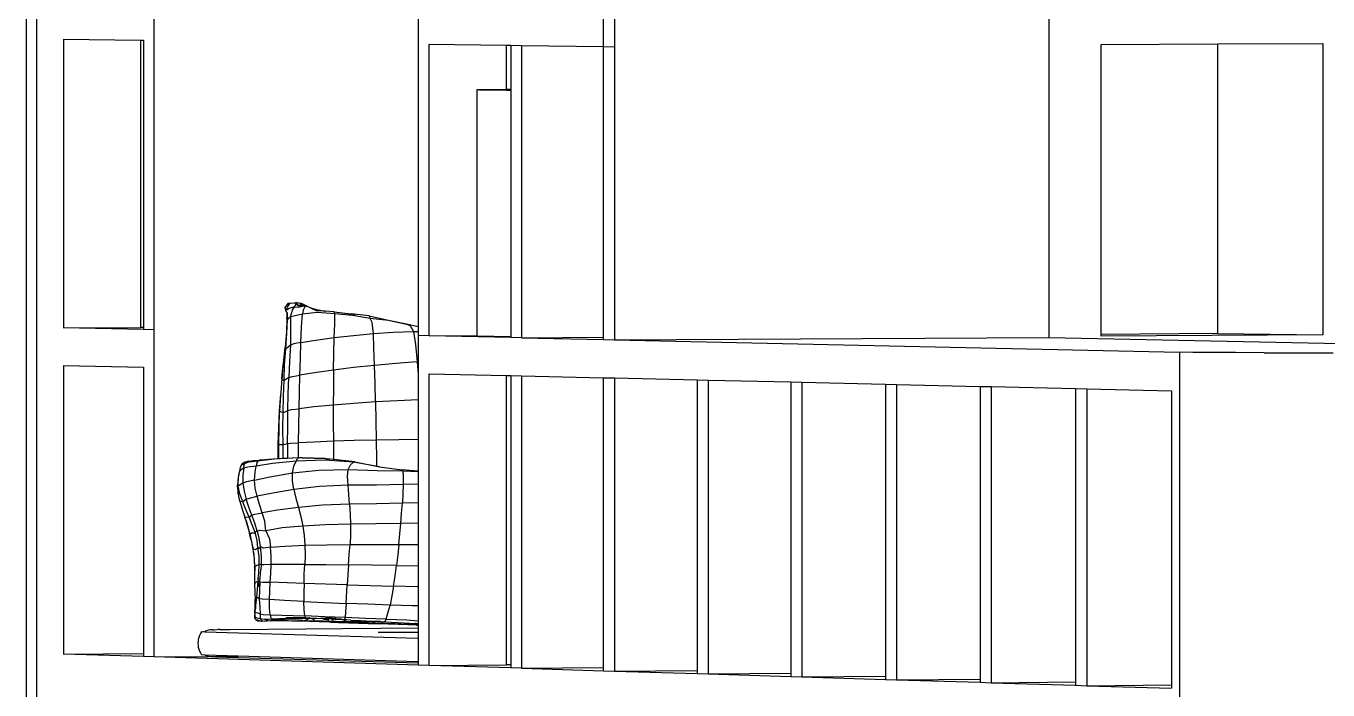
# Model space of a CAD drawing. Extents: x -10531 to 16009, y -6447 to 5372.
# Drawn here: x -10044.8 to -9810.9, y -205.7 to -86.5 of the extents above; entities that cross this region are included whole.
import ezdxf

# ---------------------------------------------------------------- set-up
doc = ezdxf.new("R2010")
doc.units = 0
doc.layers.get('0').update_dxf_attribs({"linetype": 'CONTINUOUS'})

msp = doc.modelspace()

# ---------------------------------------------------------------- linework, layer by layer
for p, q in [((-10044.76, 268.85), (-10044.76, -322.67)), ((-10042.89, 268.65), (-10042.89, -322.87)), ((-9861.01, 28.59), (-9861.01, -142.41)), ((-10021.73, -141.05), (-10021.73, -82.34)), ((-9974.3, -82.94), (-9974.3, -140.52)), ((-9941, -90.21), (-9941, -83.37)), ((-9939.04, -83.39), (-9939.04, -90.24)), ((-10038.02, -88.88), (-10038.02, -140.69)), ((-10038.02, -88.88), (-10024.21, -89.07)), ((-10024.21, -89.07), (-10024.21, -140.61)), ((-10024.21, -89.07), (-10023.64, -89.08)), ((-10023.64, -89.08), (-10023.64, -140.63)), ((-9972.37, -142.12), (-9972.37, -89.78)), ((-9972.37, -89.78), (-9958.45, -89.97)), ((-9958.45, -97.94), (-9958.45, -89.97)), ((-9958.45, -89.97), (-9957.69, -89.98)), ((-9957.69, -89.98), (-9955.75, -90.01)), ((-9957.69, -89.98), (-9957.69, -97.94)), ((-9955.75, -90.01), (-9955.75, -142.48)), ((-9955.75, -90.01), (-9941, -90.21)), ((-9941, -90.21), (-9939.04, -90.24)), ((-9941, -142.4), (-9941, -90.21)), ((-9939.04, -90.24), (-9939.04, -142.85)), ((-9851.61, -89.84), (-9830.73, -89.75)), ((-9851.61, -141.87), (-9851.61, -89.84)), ((-9830.73, -89.75), (-9811.81, -89.67)), ((-9830.73, -89.75), (-9830.73, -141.73)), ((-9811.81, -89.67), (-9811.81, -141.94)), ((-9957.69, -98.04), (-9963.76, -97.96)), ((-9963.29, -97.96), (-9963.76, -97.96)), ((-9963.76, -97.96), (-9963.76, -142.07)), ((-9958.49, -97.94), (-9963.29, -97.96)), ((-9963.29, -97.96), (-9958.49, -98.03)), ((-9958.49, -97.94), (-9958.49, -98.03)), ((-9958.45, -97.94), (-9958.49, -97.94)), ((-9958.49, -98.03), (-9957.69, -98.04)), ((-9958.29, -97.94), (-9958.45, -97.94)), ((-9957.69, -97.94), (-9958.29, -97.94)), ((-9957.69, -97.95), (-9958.29, -97.94)), ((-9957.69, -97.94), (-9957.69, -97.95)), ((-9957.69, -97.95), (-9957.69, -98.04)), ((-9957.69, -98.04), (-9957.69, -98.04)), ((-9957.69, -98.04), (-9957.69, -142.27)), ((-9998.25, -137.12), (-9997.58, -136.29)), ((-9998.25, -137.12), (-9998.06, -137.59)), ((-9998.06, -137.59), (-9997.72, -136.89)), ((-9997.51, -137.22), (-9998.06, -137.59)), ((-9998.06, -137.59), (-9997.83, -138.12)), ((-9997.8, -138.09), (-9998.06, -137.59)), ((-9997.72, -136.89), (-9997.39, -136.31)), ((-9997.26, -136.31), (-9997.58, -136.29)), ((-9996.56, -136.93), (-9997.51, -137.22)), ((-9997.26, -136.31), (-9997.39, -136.31)), ((-9996.51, -136.28), (-9997.26, -136.31)), ((-9997.24, -138.73), (-9996.89, -137.53)), ((-9996.89, -137.53), (-9996.56, -136.93)), ((-9996.25, -136.27), (-9996.56, -136.93)), ((-9996.56, -136.93), (-9995.85, -137)), ((-9996.18, -136.18), (-9996.51, -136.28)), ((-9996.31, -136.27), (-9996.51, -136.28)), ((-9996.31, -136.27), (-9996.18, -136.18)), ((-9996.25, -136.27), (-9996.31, -136.27)), ((-9996.18, -136.18), (-9996.25, -136.27)), ((-9996.18, -136.18), (-9995.34, -136.25)), ((-9995.95, -136.42), (-9996.16, -136.42)), ((-9996.08, -136.51), (-9996.15, -136.45)), ((-9996.08, -136.51), (-9996.11, -136.52)), ((-9995.91, -136.46), (-9996.08, -136.51)), ((-9995.93, -136.67), (-9996.08, -136.51)), ((-9995.99, -136.75), (-9995.93, -136.67)), ((-9995.93, -136.67), (-9995.83, -136.54)), ((-9995.78, -136.82), (-9995.93, -136.67)), ((-9995.85, -137), (-9994.58, -136.68)), ((-9995.71, -136.66), (-9995.62, -136.67)), ((-9995.65, -136.6), (-9995.62, -136.67)), ((-9995.62, -136.67), (-9994.58, -136.68)), ((-9995.09, -136.63), (-9995.55, -136.48)), ((-9995.34, -136.25), (-9994.36, -136.77)), ((-9994.98, -137.53), (-9995.12, -138.23)), ((-9992.43, -137.97), (-9995.12, -138.23)), ((-9994.58, -136.68), (-9994.98, -137.53)), ((-9994.58, -136.68), (-9994.37, -136.78)), ((-9994.36, -136.77), (-9994.37, -136.78)), ((-9994.37, -136.78), (-9994.28, -136.82)), ((-9994.36, -136.77), (-9994.28, -136.82)), ((-9994.28, -136.82), (-9993.64, -137.11)), ((-9993.37, -137.2), (-9993.64, -137.11)), ((-9993.64, -137.11), (-9992.51, -137.62)), ((-9993.37, -137.2), (-9991.09, -137.71)), ((-9991.88, -137.67), (-9993.37, -137.2)), ((-9991.88, -137.67), (-9992.51, -137.62)), ((-9989.27, -138.21), (-9992.43, -137.97)), ((-9991.08, -137.73), (-9991.88, -137.67)), ((-9991.09, -137.71), (-9991.02, -137.73)), ((-9991.08, -137.73), (-9991.09, -137.71)), ((-9991.02, -137.73), (-9991.08, -137.73)), ((-9989.42, -137.85), (-9991.02, -137.73)), ((-9989.27, -138.21), (-9989.42, -137.85)), ((-9989.42, -137.85), (-9988.42, -137.97)), ((-9988.42, -137.97), (-9986.35, -138.16)), ((-9988.42, -137.97), (-9987.04, -138.14)), ((-9997.88, -139.06), (-9997.98, -141.37)), ((-9997.89, -141.63), (-9997.8, -139.34)), ((-9997.88, -139.06), (-9997.85, -138.63)), ((-9997.8, -139.34), (-9997.88, -139.06)), ((-9997.85, -138.63), (-9997.83, -138.12)), ((-9997.85, -138.63), (-9997.84, -138.57)), ((-9997.85, -138.63), (-9997.84, -138.63)), ((-9997.85, -138.73), (-9997.85, -138.63)), ((-9997.8, -139.34), (-9997.8, -138.09)), ((-9997.69, -139.08), (-9997.8, -139.34)), ((-9997.24, -138.73), (-9997.69, -139.08)), ((-9996.43, -138.54), (-9997.24, -138.73)), ((-9997.24, -138.73), (-9997.23, -140.97)), ((-9995.12, -138.23), (-9996.43, -138.54)), ((-9995.27, -140.49), (-9995.12, -138.23)), ((-9989.4, -142.45), (-9989.31, -140.03)), ((-9989.31, -140.03), (-9989.27, -138.21)), ((-9986.1, -138.5), (-9989.27, -138.21)), ((-9987.04, -138.14), (-9986.35, -138.16)), ((-9987.04, -138.14), (-9986.27, -138.24)), ((-9983.09, -138.56), (-9986.35, -138.16)), ((-9986.35, -138.16), (-9985.57, -138.31)), ((-9982.92, -139.03), (-9986.1, -138.5)), ((-9983.09, -138.56), (-9982.92, -139.03)), ((-9983.09, -138.56), (-9979.95, -139.24)), ((-9979.66, -139.39), (-9982.92, -139.03)), ((-9982.57, -139.77), (-9982.92, -139.03)), ((-9982.37, -141.7), (-9982.57, -139.77)), ((-9979.95, -139.24), (-9976.42, -140.02)), ((-9976.42, -140.02), (-9979.66, -139.39)), ((-9974.3, -140.52), (-9976.42, -140.02)), ((-9976.42, -140.02), (-9975.78, -140.27)), ((-9975.78, -140.27), (-9975.18, -141.37)), ((-10038.02, -140.69), (-10024.21, -140.61)), ((-10023.64, -141), (-10038.02, -140.69)), ((-10023.64, -140.63), (-10024.21, -140.61)), ((-10023.64, -140.63), (-10023.64, -141)), ((-10021.73, -141.05), (-10023.64, -141)), ((-10021.73, -199.75), (-10021.73, -141.05)), ((-9997.98, -141.37), (-9998.22, -144.24)), ((-9998.07, -144.45), (-9997.89, -141.63)), ((-9997.23, -140.97), (-9997.23, -143.81)), ((-9995.38, -143.33), (-9995.27, -140.49)), ((-9992.75, -142.91), (-9989.4, -142.45)), ((-9989.47, -145.27), (-9989.4, -142.45)), ((-9989.4, -142.45), (-9985.92, -142.05)), ((-9985.92, -142.05), (-9982.37, -141.7)), ((-9982.37, -141.7), (-9978.79, -141.45)), ((-9982.27, -144.37), (-9982.37, -141.7)), ((-9978.79, -141.45), (-9975.18, -141.37)), ((-9975.18, -141.37), (-9974.77, -143.67)), ((-9975.18, -141.37), (-9974.3, -141.38)), ((-9974.3, -140.52), (-9974.3, -141.38)), ((-9974.3, -141.38), (-9974.3, -142.08)), ((-9972.37, -142.12), (-9974.3, -142.08)), ((-9974.3, -142.08), (-9974.3, -146.81)), ((-9972.37, -142.12), (-9963.76, -142.07)), ((-9957.69, -142.44), (-9972.37, -142.12)), ((-9963.76, -142.07), (-9963.76, -142.14)), ((-9963.76, -142.14), (-9957.69, -142.27)), ((-9957.69, -142.27), (-9957.69, -142.44)), ((-9955.75, -142.48), (-9957.69, -142.44)), ((-9955.75, -142.48), (-9941, -142.4)), ((-9955.75, -142.48), (-9941, -142.81)), ((-9941, -142.81), (-9941, -142.4)), ((-9939.04, -142.85), (-9861.01, -142.41)), ((-9861.01, -142.41), (-9767.12, -144.43)), ((-9830.73, -141.73), (-9851.61, -141.87)), ((-9851.61, -142.21), (-9851.61, -141.87)), ((-9811.81, -141.94), (-9851.61, -142.21)), ((-9830.73, -141.73), (-9811.81, -141.94)), ((-9998.52, -147.12), (-9998.22, -144.24)), ((-9998.31, -147.29), (-9998.07, -144.45)), ((-9998.07, -144.45), (-9998.22, -144.24)), ((-9997.74, -144.21), (-9998.07, -144.45)), ((-9997.23, -143.81), (-9997.74, -144.21)), ((-9997.23, -143.81), (-9997.43, -146.69)), ((-9996.65, -143.58), (-9997.23, -143.81)), ((-9995.38, -143.33), (-9996.65, -143.58)), ((-9995.47, -146.23), (-9995.38, -143.33)), ((-9995.38, -143.33), (-9992.75, -142.91)), ((-9982.16, -147.45), (-9982.27, -144.37)), ((-9974.77, -143.67), (-9974.48, -146.82)), ((-9941, -142.81), (-9939.04, -142.85)), ((-9939.04, -142.85), (-9837.56, -145.06)), ((-9998.54, -147.42), (-9998.52, -147.12)), ((-9998.41, -150.16), (-9998.31, -147.29)), ((-9997.43, -146.69), (-9997.53, -149.62)), ((-9995.57, -149.18), (-9995.47, -146.23)), ((-9989.51, -148.28), (-9989.47, -145.27)), ((-9978.34, -147.11), (-9982.16, -147.45)), ((-9974.48, -146.82), (-9978.34, -147.11)), ((-9974.3, -146.81), (-9974.48, -146.82)), ((-9974.48, -146.82), (-9974.3, -149.06)), ((-9974.3, -146.81), (-9974.3, -149.06)), ((-9837.56, -145.06), (-9837.56, -333.15)), ((-9835.18, -145.1), (-9837.56, -145.06)), ((-9831.81, -145.13), (-9835.18, -145.1)), ((-9827.5, -145.15), (-9831.81, -145.13)), ((-9822.35, -145.17), (-9827.5, -145.15)), ((-9822.35, -145.17), (-9809.97, -145.17)), ((-10038.02, -147.44), (-10023.64, -147.77)), ((-10038.02, -147.44), (-10038.02, -199.25)), ((-10023.64, -147.77), (-10023.64, -199.14)), ((-9998.82, -149.76), (-9998.54, -147.42)), ((-9998.73, -150.02), (-9998.54, -147.42)), ((-9997.53, -149.62), (-9998.08, -149.95)), ((-9997.64, -152.56), (-9997.53, -149.62)), ((-9997.53, -149.62), (-9996.9, -149.41)), ((-9996.9, -149.41), (-9995.57, -149.18)), ((-9995.66, -152.18), (-9995.57, -149.18)), ((-9992.92, -148.76), (-9995.57, -149.18)), ((-9989.51, -148.28), (-9992.92, -148.76)), ((-9989.51, -148.28), (-9989.54, -151.38)), ((-9985.91, -147.84), (-9989.51, -148.28)), ((-9982.16, -147.45), (-9985.91, -147.84)), ((-9982.07, -150.67), (-9982.16, -147.45)), ((-9974.3, -149.06), (-9974.3, -153.63)), ((-9972.37, -201.28), (-9972.37, -148.94)), ((-9972.37, -148.94), (-9958.45, -149.26)), ((-9958.45, -201.17), (-9958.45, -149.26)), ((-9958.45, -149.26), (-9957.69, -149.27)), ((-9957.69, -149.27), (-9955.75, -149.32)), ((-9957.69, -149.27), (-9957.69, -201.19)), ((-9955.75, -149.32), (-9955.75, -201.79)), ((-9955.75, -149.32), (-9941, -149.65)), ((-9941, -149.65), (-9939.04, -149.7)), ((-9941, -201.67), (-9941, -149.65)), ((-9998.82, -149.76), (-9999, -152.36)), ((-9998.73, -150.02), (-9998.82, -149.76)), ((-9998.41, -150.16), (-9998.73, -150.02)), ((-9998.53, -153.02), (-9998.41, -150.16)), ((-9998.08, -149.95), (-9998.41, -150.16)), ((-9989.54, -151.38), (-9989.56, -154.56)), ((-9981.99, -154), (-9982.07, -150.67)), ((-9939.04, -149.7), (-9939.04, -202.31)), ((-9939.04, -149.7), (-9924.21, -150.04)), ((-9924.21, -150.04), (-9922.25, -150.08)), ((-9924.21, -150.04), (-9924.21, -202.19)), ((-9922.25, -150.08), (-9922.25, -202.82)), ((-9922.25, -150.08), (-9907.35, -150.42)), ((-9907.35, -150.42), (-9905.37, -150.47)), ((-9907.35, -150.42), (-9907.35, -202.71)), ((-9905.37, -150.47), (-9905.37, -203.35)), ((-9905.37, -150.47), (-9890.39, -150.81)), ((-9890.39, -150.81), (-9888.41, -150.86)), ((-9890.39, -150.81), (-9890.39, -203.23)), ((-9888.41, -150.86), (-9888.41, -203.87)), ((-9888.41, -150.86), (-9873.35, -151.2)), ((-9873.35, -151.2), (-9871.36, -151.25)), ((-9873.35, -151.2), (-9873.35, -203.75)), ((-9871.36, -151.25), (-9871.36, -204.4)), ((-9871.36, -151.25), (-9856.22, -151.59)), ((-9856.22, -151.59), (-9854.22, -151.64)), ((-9856.22, -151.59), (-9856.22, -204.27)), ((-9854.22, -151.64), (-9854.22, -204.93)), ((-9854.22, -151.64), (-9838.99, -151.98)), ((-9838.99, -151.98), (-9838.99, -204.8)), ((-9999.02, -152.6), (-9999.26, -155.6)), ((-9999.02, -152.71), (-9999.21, -155.67)), ((-9999, -152.36), (-9999.02, -152.6)), ((-9999, -152.36), (-9999.02, -152.71)), ((-9998.56, -155.89), (-9998.53, -153.02)), ((-9997.71, -155.52), (-9997.64, -152.56)), ((-9995.72, -155.21), (-9995.66, -152.18)), ((-9985.86, -154.26), (-9989.56, -154.56)), ((-9981.99, -154), (-9985.86, -154.26)), ((-9978.01, -153.79), (-9981.99, -154)), ((-9981.99, -154), (-9981.91, -157.4)), ((-9974.3, -153.63), (-9978.01, -153.79)), ((-9974.3, -153.63), (-9974.3, -160.72)), ((-9999.26, -155.6), (-9999.41, -158.61)), ((-9999.31, -158.64), (-9999.21, -155.67)), ((-9999.21, -155.67), (-9999.26, -155.6)), ((-9998.95, -155.82), (-9999.21, -155.67)), ((-9998.56, -155.89), (-9998.95, -155.82)), ((-9998.61, -158.76), (-9998.56, -155.89)), ((-9998.56, -155.89), (-9998.21, -155.75)), ((-9998.21, -155.75), (-9997.71, -155.52)), ((-9997.75, -158.48), (-9997.71, -155.52)), ((-9997.71, -155.52), (-9997.07, -155.37)), ((-9997.07, -155.37), (-9995.72, -155.21)), ((-9995.77, -158.27), (-9995.72, -155.21)), ((-9993.04, -154.9), (-9995.72, -155.21)), ((-9989.56, -154.56), (-9993.04, -154.9)), ((-9989.56, -154.56), (-9989.56, -157.79)), ((-9999.41, -158.61), (-9999.52, -161.62)), ((-9999.35, -161.62), (-9999.31, -158.64)), ((-9998.59, -161.63), (-9998.61, -158.76)), ((-9997.78, -161.46), (-9997.75, -158.48)), ((-9995.81, -161.34), (-9995.77, -158.27)), ((-9989.56, -157.79), (-9989.55, -161.06)), ((-9981.91, -157.4), (-9981.85, -160.85)), ((-9997.18, -161.4), (-9995.81, -161.34)), ((-9995.82, -164), (-9995.81, -161.34)), ((-9993.07, -161.2), (-9995.81, -161.34)), ((-9989.55, -161.06), (-9993.07, -161.2)), ((-9985.79, -160.95), (-9989.55, -161.06)), ((-9989.55, -161.06), (-9989.54, -164.33)), ((-9981.85, -160.85), (-9985.79, -160.95)), ((-9977.79, -160.78), (-9981.85, -160.85)), ((-9981.85, -160.85), (-9981.81, -164.33)), ((-9974.3, -160.72), (-9977.79, -160.78)), ((-9974.3, -160.72), (-9974.3, -166.45)), ((-9999.52, -161.62), (-9999.52, -164.13)), ((-9999.35, -161.62), (-9999.52, -161.62)), ((-9999.37, -164.13), (-9999.35, -161.62)), ((-9999.35, -161.62), (-9999.03, -161.64)), ((-9999.03, -161.64), (-9998.59, -161.63)), ((-9998.59, -161.63), (-9998.22, -161.56)), ((-9998.55, -164.1), (-9998.59, -161.63)), ((-9998.22, -161.56), (-9997.78, -161.46)), ((-9997.78, -161.46), (-9997.81, -164.07)), ((-9997.78, -161.46), (-9997.18, -161.4)), ((-10006.38, -166.4), (-10006.22, -165.74)), ((-10006.22, -165.74), (-10006.1, -165.38)), ((-10005.64, -165.9), (-10006.14, -166.2)), ((-10006.1, -165.38), (-10005.91, -165.04)), ((-10005.89, -165.2), (-10006.1, -165.38)), ((-10005.96, -165.28), (-10006.1, -165.38)), ((-10005.82, -165.21), (-10005.96, -165.28)), ((-10005.91, -165.04), (-10005.62, -164.91)), ((-10005.65, -164.95), (-10005.91, -165.04)), ((-10005.91, -165.04), (-10005.5, -164.96)), ((-10005.39, -164.93), (-10005.89, -165.2)), ((-10005.64, -165.9), (-10005.79, -167.11)), ((-10005.66, -165.32), (-10005.62, -165.24)), ((-10005.46, -164.78), (-10005.65, -164.95)), ((-10005.64, -165.9), (-10005.55, -165.25)), ((-10004.92, -165.71), (-10005.64, -165.9)), ((-10005.46, -164.78), (-10005.62, -164.91)), ((-10005.55, -165.25), (-10005.45, -165.06)), ((-10005.5, -164.96), (-10005.46, -164.78)), ((-10005.46, -164.78), (-10004.72, -164.61)), ((-10005.12, -165), (-10005.45, -165.06)), ((-10005.45, -165.06), (-10005.43, -165.02)), ((-10005.43, -165.02), (-10005.39, -164.93)), ((-10005.32, -164.95), (-10005.43, -165.02)), ((-10004.97, -164.69), (-10005.39, -164.93)), ((-10005.39, -164.93), (-10004.65, -164.76)), ((-10004.72, -164.61), (-10004.97, -164.69)), ((-10003.43, -165.5), (-10004.92, -165.71)), ((-10004.83, -164.67), (-10004.91, -164.71)), ((-10004.72, -164.61), (-10003.89, -164.51)), ((-10004.65, -164.76), (-10003.14, -164.57)), ((-10003.89, -164.51), (-10002.95, -164.43)), ((-10003.62, -166.63), (-10003.43, -165.5)), ((-10003.32, -164.87), (-10003.43, -165.5)), ((-10000.49, -165.08), (-10003.43, -165.5)), ((-10003.14, -164.57), (-10003.32, -164.87)), ((-10003.14, -164.57), (-10000.16, -164.24)), ((-10002.66, -164.4), (-10003.14, -164.57)), ((-10002.95, -164.43), (-10002.66, -164.4)), ((-10002.66, -164.4), (-9999.65, -164.14)), ((-9996.23, -164.63), (-10000.49, -165.08)), ((-10000.16, -164.24), (-9995.82, -164)), ((-9999.65, -164.14), (-9999.52, -164.13)), ((-9999.52, -164.13), (-9999.37, -164.13)), ((-9999.37, -164.13), (-9998.55, -164.1)), ((-9998.55, -164.1), (-9997.81, -164.07)), ((-9997.81, -164.07), (-9995.82, -164)), ((-9996.9, -166.74), (-9996.67, -165.53)), ((-9996.67, -165.53), (-9996.23, -164.63)), ((-9996.23, -164.63), (-9995.97, -164.16)), ((-9991.15, -164.46), (-9996.23, -164.63)), ((-9995.97, -164.16), (-9995.73, -163.99)), ((-9995.82, -164), (-9995.73, -163.99)), ((-9995.73, -163.99), (-9995.18, -164.01)), ((-9995.15, -164.02), (-9995.73, -163.99)), ((-9995.18, -164.01), (-9995.15, -164.02)), ((-9995.18, -164.01), (-9991.05, -164.18)), ((-9991.05, -164.18), (-9995.15, -164.02)), ((-9985.91, -164.83), (-9991.15, -164.46)), ((-9990.86, -164.19), (-9991.05, -164.18)), ((-9990.84, -164.19), (-9990.86, -164.19)), ((-9990.84, -164.19), (-9990.65, -164.2)), ((-9990.65, -164.2), (-9990.22, -164.26)), ((-9989.54, -164.33), (-9990.65, -164.2)), ((-9989.54, -164.33), (-9989.54, -164.34)), ((-9985.7, -164.76), (-9989.54, -164.33)), ((-9986.91, -166.12), (-9986.45, -165.27)), ((-9986.45, -165.27), (-9985.91, -164.83)), ((-9985.7, -164.76), (-9985.91, -164.83)), ((-9981.28, -165.62), (-9985.91, -164.83)), ((-9985.7, -164.76), (-9981.8, -165.52)), ((-9981.81, -164.33), (-9981.8, -165.52)), ((-9981.8, -165.52), (-9981.28, -165.62)), ((-9981.28, -165.62), (-9977.26, -166.18)), ((-10006.64, -167.52), (-10006.8, -169.02)), ((-10006.65, -168.63), (-10006.62, -167.63)), ((-10006.51, -167.07), (-10006.64, -167.52)), ((-10006.62, -167.63), (-10006.51, -167.07)), ((-10006.51, -167.07), (-10006.38, -166.4)), ((-10006.14, -166.2), (-10006.38, -166.4)), ((-10006.14, -166.19), (-10006.14, -166.19)), ((-10005.79, -167.11), (-10005.81, -168.57)), ((-10005.14, -168.35), (-10005.81, -168.57)), ((-10003.69, -168.02), (-10005.14, -168.35)), ((-10003.69, -168.02), (-10003.62, -166.63)), ((-10003.69, -168.02), (-10000.95, -167.44)), ((-10003.57, -169.47), (-10003.69, -168.02)), ((-10000.95, -167.44), (-9996.9, -166.74)), ((-9996.91, -168.16), (-9996.9, -166.74)), ((-9996.65, -169.7), (-9996.91, -168.16)), ((-9996.9, -166.74), (-9992.19, -166.24)), ((-9992.19, -166.24), (-9986.91, -166.12)), ((-9987.02, -167.41), (-9986.91, -166.12)), ((-9986.92, -168.96), (-9987.02, -167.41)), ((-9986.91, -166.12), (-9981.69, -166.28)), ((-9981.69, -166.28), (-9977.1, -166.38)), ((-9977.26, -166.18), (-9977.1, -166.38)), ((-9974.3, -166.45), (-9977.26, -166.18)), ((-9977.1, -166.38), (-9974.3, -166.5)), ((-9977.1, -166.38), (-9977.02, -167.37)), ((-9977.02, -167.37), (-9977.01, -168.84)), ((-9974.3, -166.45), (-9974.3, -166.5)), ((-9974.3, -166.5), (-9974.3, -168.77)), ((-10006.8, -169.02), (-10006.69, -168.84)), ((-10006.66, -170.04), (-10006.8, -169.02)), ((-10006.69, -169.08), (-10006.8, -169.02)), ((-10006.69, -168.84), (-10006.65, -168.63)), ((-10006.69, -168.84), (-10006.65, -168.82)), ((-10006.69, -169.08), (-10006.69, -168.84)), ((-10006.68, -169.08), (-10006.69, -168.84)), ((-10006.68, -169.08), (-10006.69, -169.08)), ((-10006.66, -169.09), (-10006.68, -169.08)), ((-10006.66, -169.09), (-10006.65, -168.82)), ((-10006.32, -168.88), (-10006.66, -169.09)), ((-10006.35, -170.52), (-10006.66, -169.09)), ((-10006.65, -170.33), (-10006.66, -170.04)), ((-10006.6, -170.47), (-10006.66, -170.04)), ((-10006.65, -168.82), (-10006.65, -168.63)), ((-10006.35, -171.8), (-10006.65, -170.33)), ((-10005.83, -171.92), (-10006.35, -170.52)), ((-10005.81, -168.57), (-10006.32, -168.88)), ((-10005.81, -168.57), (-10005.59, -170.03)), ((-10005.59, -170.03), (-10005.2, -171.46)), ((-10003.26, -170.94), (-10003.57, -169.47)), ((-10000.43, -170.36), (-10003.26, -170.94)), ((-9996.65, -169.7), (-10000.43, -170.36)), ((-9992.04, -169.2), (-9996.65, -169.7)), ((-9996.65, -169.7), (-9996.27, -171.29)), ((-9986.92, -168.96), (-9992.04, -169.2)), ((-9981.78, -168.95), (-9986.92, -168.96)), ((-9986.79, -170.63), (-9986.92, -168.96)), ((-9986.68, -172.37), (-9986.79, -170.63)), ((-9977.01, -168.84), (-9981.78, -168.95)), ((-9977.06, -170.46), (-9977.16, -172.19)), ((-9977.01, -168.84), (-9977.06, -170.46)), ((-9974.3, -168.77), (-9977.01, -168.84)), ((-9974.3, -168.77), (-9974.3, -172.14)), ((-10006.35, -171.8), (-10005.92, -173.26)), ((-10006.17, -171.9), (-10006.35, -171.8)), ((-10005.83, -171.92), (-10006.17, -171.9)), ((-10005.56, -171.73), (-10005.83, -171.92)), ((-10005.25, -173.31), (-10005.83, -171.92)), ((-10005.2, -171.46), (-10005.56, -171.73)), ((-10005.2, -171.46), (-10004.62, -171.26)), ((-10004.71, -172.89), (-10005.2, -171.46)), ((-10004.17, -174.33), (-10004.71, -172.89)), ((-10004.62, -171.26), (-10003.26, -170.94)), ((-10002.83, -172.42), (-10003.26, -170.94)), ((-10002.35, -173.91), (-10002.83, -172.42)), ((-9995.84, -172.92), (-9999.57, -173.44)), ((-9996.27, -171.29), (-9995.84, -172.92)), ((-9991.51, -172.54), (-9995.84, -172.92)), ((-9995.84, -172.92), (-9995.41, -174.59)), ((-9986.68, -172.37), (-9991.51, -172.54)), ((-9981.78, -172.3), (-9986.68, -172.37)), ((-9986.68, -172.37), (-9986.56, -174.14)), ((-9977.16, -172.19), (-9981.78, -172.3)), ((-9977.3, -173.97), (-9977.16, -172.19)), ((-9974.3, -172.14), (-9977.16, -172.19)), ((-9974.3, -172.14), (-9974.3, -175.78)), ((-10005.92, -173.26), (-10005.43, -174.71)), ((-10005.09, -174.73), (-10005.43, -174.71)), ((-10005.23, -175.32), (-10005.43, -174.71)), ((-10004.66, -174.69), (-10005.25, -173.31)), ((-10005.23, -175.32), (-10004.97, -176.2)), ((-10004.95, -176.16), (-10005.23, -175.32)), ((-10004.66, -174.69), (-10005.09, -174.73)), ((-10004.66, -174.69), (-10004.43, -174.53)), ((-10004.12, -176.08), (-10004.66, -174.69)), ((-10004.43, -174.53), (-10004.17, -174.33)), ((-10004.17, -174.33), (-10003.66, -174.17)), ((-10003.65, -175.77), (-10004.17, -174.33)), ((-10003.66, -174.17), (-10002.35, -173.91)), ((-9999.57, -173.44), (-10002.35, -173.91)), ((-10001.86, -175.42), (-10002.35, -173.91)), ((-9995.41, -174.59), (-9995.04, -176.28)), ((-9986.56, -174.14), (-9986.49, -175.94)), ((-9977.45, -175.8), (-9977.3, -173.97)), ((-10004.97, -176.2), (-10004.6, -177.56)), ((-10004.47, -177.76), (-10004.95, -176.16)), ((-10004.6, -177.56), (-10004.47, -177.76)), ((-10004.36, -178.65), (-10004.6, -177.56)), ((-10004.47, -177.76), (-10004.11, -177.43)), ((-10003.56, -177.63), (-10004.12, -176.08)), ((-10004.11, -177.43), (-10003.56, -177.63)), ((-10003.24, -177.17), (-10003.65, -175.77)), ((-10003.56, -177.63), (-10003.47, -177.24)), ((-10003.26, -178.9), (-10003.56, -177.63)), ((-10003.47, -177.24), (-10003.24, -177.17)), ((-10003.24, -177.17), (-10002.79, -177)), ((-10003.24, -177.17), (-10002.96, -178.46)), ((-10002.79, -177), (-10001.69, -177.15)), ((-10001.69, -177.15), (-10001.86, -175.42)), ((-9998.73, -176.62), (-10001.69, -177.15)), ((-10001.69, -177.15), (-10001, -178.6)), ((-9995.04, -176.28), (-9998.73, -176.62)), ((-9990.96, -176.05), (-9995.04, -176.28)), ((-9995.04, -176.28), (-9994.78, -178)), ((-9986.49, -175.94), (-9990.96, -176.05)), ((-9981.92, -175.85), (-9986.49, -175.94)), ((-9986.49, -175.94), (-9986.48, -177.76)), ((-9977.45, -175.8), (-9981.92, -175.85)), ((-9977.79, -179.56), (-9977.61, -177.67)), ((-9977.61, -177.67), (-9977.45, -175.8)), ((-9974.3, -175.78), (-9977.45, -175.8)), ((-9974.3, -175.78), (-9974.3, -179.59)), ((-10004.21, -179.09), (-10004.47, -177.76)), ((-10004.36, -178.65), (-10003.97, -180.43)), ((-10003.97, -180.43), (-10004.21, -179.09)), ((-10003.09, -180.18), (-10003.26, -178.9)), ((-10002.96, -178.46), (-10002.7, -179.95)), ((-10002.7, -179.95), (-10002.84, -180.38)), ((-10002.07, -180.25), (-10002.7, -179.95)), ((-10002.7, -179.95), (-10002.52, -181.69)), ((-10000.82, -180.06), (-10002.07, -180.25)), ((-10001, -178.6), (-10000.82, -180.06)), ((-10000.82, -180.06), (-9998.21, -179.88)), ((-10000.71, -181.61), (-10000.82, -180.06)), ((-9998.21, -179.88), (-9994.65, -179.72)), ((-9994.78, -178), (-9994.65, -179.72)), ((-9994.65, -179.72), (-9990.74, -179.63)), ((-9994.65, -179.72), (-9994.63, -181.45)), ((-9990.74, -179.63), (-9986.56, -179.58)), ((-9986.71, -181.41), (-9986.56, -179.58)), ((-9986.48, -177.76), (-9986.56, -179.58)), ((-9986.56, -179.58), (-9982.24, -179.56)), ((-9982.24, -179.56), (-9977.79, -179.56)), ((-9977.79, -179.56), (-9977.99, -181.47)), ((-9977.79, -179.56), (-9974.3, -179.59)), ((-9974.3, -179.59), (-9974.3, -183.44)), ((-10003.52, -180.57), (-10003.97, -180.43)), ((-10003.9, -180.89), (-10003.97, -180.43)), ((-10003.9, -180.89), (-10003.77, -182.22)), ((-10003.72, -182.08), (-10003.9, -180.89)), ((-10003.77, -182.22), (-10003.71, -183.75)), ((-10003.67, -183.59), (-10003.72, -182.08)), ((-10003.09, -180.18), (-10003.52, -180.57)), ((-10002.89, -181.76), (-10003.09, -180.18)), ((-10002.84, -180.38), (-10003.09, -180.18)), ((-10002.87, -183.22), (-10002.89, -181.76)), ((-10002.52, -181.69), (-10002.54, -183.21)), ((-10000.7, -183.19), (-10000.71, -181.61)), ((-9994.63, -181.45), (-9994.7, -183.17)), ((-9986.85, -183.24), (-9986.71, -181.41)), ((-9977.99, -181.47), (-9978.22, -183.37)), ((-10003.71, -183.75), (-10003.67, -183.59)), ((-10003.71, -183.75), (-10003.7, -185.1)), ((-10003.67, -183.59), (-10003.7, -185.1)), ((-10003.29, -183.38), (-10003.67, -183.59)), ((-10002.87, -183.22), (-10003.29, -183.38)), ((-10003.04, -185.61), (-10002.96, -184.69)), ((-10002.96, -184.69), (-10002.87, -183.22)), ((-10002.72, -183.19), (-10002.87, -183.22)), ((-10002.74, -186.28), (-10002.6, -184.15)), ((-10002.54, -183.21), (-10002.72, -183.19)), ((-10002.71, -184.12), (-10002.6, -184.15)), ((-10002.54, -183.21), (-10002.6, -184.15)), ((-10002.02, -183.21), (-10002.54, -183.21)), ((-10000.7, -183.19), (-10002.02, -183.21)), ((-10000.79, -184.78), (-10000.7, -183.19)), ((-9998.11, -183.17), (-10000.7, -183.19)), ((-9994.7, -183.17), (-9998.11, -183.17)), ((-9994.77, -184.88), (-9994.7, -183.17)), ((-9994.7, -183.17), (-9990.91, -183.19)), ((-9990.91, -183.19), (-9986.85, -183.24)), ((-9986.85, -183.24), (-9986.97, -185.05)), ((-9982.59, -183.3), (-9986.85, -183.24)), ((-9978.22, -183.37), (-9982.59, -183.3)), ((-9978.47, -185.25), (-9978.22, -183.37)), ((-9978.22, -183.37), (-9974.3, -183.44)), ((-9974.3, -183.44), (-9974.3, -187.19)), ((-10003.7, -185.1), (-10003.7, -186.62)), ((-10003.43, -186.35), (-10003.7, -186.62)), ((-10003.7, -186.62), (-10003.66, -188.12)), ((-10003.08, -186.16), (-10003.43, -186.35)), ((-10003.19, -187.63), (-10003.08, -186.16)), ((-10003.08, -186.16), (-10003.04, -185.61)), ((-10002.94, -186.18), (-10003.08, -186.16)), ((-10003.04, -185.61), (-10003.02, -185.81)), ((-10003.01, -187.04), (-10002.92, -187.07)), ((-10002.96, -186.44), (-10002.91, -187.02)), ((-10002.74, -186.28), (-10002.94, -186.18)), ((-10002.74, -186.28), (-10002.83, -187.81)), ((-10002.74, -186.28), (-10002.22, -186.33)), ((-10002.22, -186.33), (-10000.88, -186.37)), ((-10000.96, -187.94), (-10000.88, -186.37)), ((-10000.88, -186.37), (-10000.79, -184.78)), ((-9994.82, -186.57), (-10000.88, -186.37)), ((-9994.82, -186.57), (-9994.84, -188.23)), ((-9994.82, -186.57), (-9994.77, -184.88)), ((-9987.08, -186.83), (-9994.82, -186.57)), ((-9987.28, -190.17), (-9987.08, -186.83)), ((-9986.97, -185.05), (-9987.08, -186.83)), ((-9987.08, -186.83), (-9982.96, -186.95)), ((-9982.96, -186.95), (-9978.74, -187.07)), ((-9978.74, -187.07), (-9979.04, -188.82)), ((-9978.74, -187.07), (-9978.47, -185.25)), ((-9974.48, -187.18), (-9978.74, -187.07)), ((-10003.66, -188.12), (-10003.59, -189.6)), ((-10003.59, -189.6), (-10003.51, -189.3)), ((-10003.51, -189.3), (-10003.31, -189.09)), ((-10003.45, -190.55), (-10003.31, -189.09)), ((-10003.31, -189.09), (-10003.19, -187.63)), ((-10003.14, -189.17), (-10003.31, -189.09)), ((-10002.86, -189.34), (-10003.14, -189.17)), ((-10002.83, -187.81), (-10002.86, -189.34)), ((-10002.34, -189.42), (-10002.86, -189.34)), ((-10002.86, -189.34), (-10002.78, -190.85)), ((-10001.02, -189.49), (-10002.34, -189.42)), ((-10001.02, -189.49), (-10000.96, -187.94)), ((-9994.84, -188.23), (-9994.83, -189.83)), ((-9979.04, -188.82), (-9979.37, -190.46)), ((-9974.3, -187.19), (-9974.48, -187.18)), ((-9974.3, -187.19), (-9974.3, -190.61)), ((-10003.63, -191.93), (-10003.57, -190.75)), ((-10003.63, -191.93), (-10003.57, -191.74)), ((-10003.6, -191.98), (-10003.57, -191.74)), ((-10003.57, -190.75), (-10003.59, -189.6)), ((-10003.57, -191.74), (-10003.51, -191.11)), ((-10003.57, -191.74), (-10003.2, -191.84)), ((-10003.53, -190.68), (-10003.51, -191.05)), ((-10003.51, -191.11), (-10003.45, -190.55)), ((-10003.51, -191.05), (-10003.51, -191.11)), ((-10002.78, -190.85), (-10002.68, -192.05)), ((-10001.01, -191.01), (-10001.02, -189.49)), ((-9998.32, -189.64), (-10001.02, -189.49)), ((-10000.93, -192.21), (-10001.01, -191.01)), ((-9994.83, -189.83), (-9998.32, -189.64)), ((-9994.83, -189.83), (-9991.13, -190)), ((-9994.78, -191.33), (-9994.83, -189.83)), ((-9994.7, -192.41), (-9994.78, -191.33)), ((-9991.13, -190), (-9987.28, -190.17)), ((-9987.38, -191.65), (-9987.46, -192.72)), ((-9987.28, -190.17), (-9987.38, -191.65)), ((-9983.35, -190.32), (-9987.28, -190.17)), ((-9979.37, -190.46), (-9983.35, -190.32)), ((-9979.74, -191.94), (-9979.37, -190.46)), ((-9975.37, -190.58), (-9979.37, -190.46)), ((-9974.3, -190.61), (-9975.37, -190.58)), ((-9974.3, -190.61), (-9974.3, -193.28)), ((-10003.63, -191.93), (-10003.67, -192.55)), ((-10003.64, -192.69), (-10003.67, -192.55)), ((-10003.64, -192.36), (-10003.6, -191.98)), ((-10003.64, -192.36), (-10003.61, -192.72)), ((-10003.64, -192.69), (-10003.64, -192.36)), ((-10003.63, -192.71), (-10003.64, -192.69)), ((-10003.64, -192.71), (-10003.64, -192.69)), ((-10003.63, -192.71), (-10003.64, -192.71)), ((-10003.6, -192.87), (-10003.64, -192.71)), ((-10003.6, -191.98), (-10003.63, -191.93)), ((-10003.61, -192.72), (-10003.63, -192.71)), ((-10003.41, -192.76), (-10003.61, -192.72)), ((-10003.6, -192.87), (-10003.6, -192.88)), ((-10003.6, -192.88), (-10003.6, -192.88)), ((-10003.55, -193.07), (-10003.6, -192.88)), ((-10003.55, -193.07), (-10003.34, -193.2)), ((-10003.55, -193.07), (-10003.17, -193.14)), ((-10003.41, -192.76), (-10003.42, -192.62)), ((-10003.28, -192.79), (-10003.41, -192.76)), ((-10003.11, -193.34), (-10003.34, -193.2)), ((-10002.67, -192.95), (-10003.28, -192.79)), ((-10003.2, -191.84), (-10002.68, -192.05)), ((-10003.17, -193.12), (-10003.13, -193.13)), ((-10003.17, -193.14), (-10003.16, -193.14)), ((-10003.16, -193.14), (-10003.17, -193.14)), ((-10003.16, -193.14), (-10003.16, -193.14)), ((-10003.11, -193.34), (-10003.16, -193.14)), ((-10003.16, -193.14), (-10003.16, -193.14)), ((-10003.11, -193.17), (-10003.16, -193.14)), ((-10003.11, -193.17), (-10003.11, -193.15)), ((-10002.74, -193.35), (-10003.11, -193.17)), ((-10003.11, -193.34), (-10003.11, -193.17)), ((-10002.35, -193.43), (-10003.11, -193.34)), ((-10002.35, -193.43), (-10002.74, -193.35)), ((-10002.68, -192.05), (-10002.7, -192.65)), ((-10002.7, -192.65), (-10002.67, -192.95)), ((-10002.68, -192.05), (-10002.18, -192.15)), ((-10002.67, -192.95), (-10002.44, -193.25)), ((-10001.94, -193.03), (-10002.67, -192.95)), ((-10002.44, -193.25), (-10002.35, -193.43)), ((-10001.52, -193.36), (-10002.35, -193.43)), ((-10002.18, -192.15), (-10000.93, -192.21)), ((-10001.99, -193.35), (-10001.56, -193.31)), ((-10001.99, -193.35), (-10001.55, -193.32)), ((-10001.64, -193.03), (-10001.94, -193.03)), ((-10001.74, -193.25), (-10001.62, -193.25)), ((-10000.52, -193.02), (-10001.64, -193.03)), ((-10001.6, -193.1), (-10001.64, -193.03)), ((-10001.64, -193.24), (-10001.58, -193.24)), ((-10001.26, -193.23), (-10001.6, -193.1)), ((-10000.82, -193.28), (-10001.52, -193.36)), ((-10000.93, -192.21), (-10000.78, -192.8)), ((-10000.93, -192.21), (-9994.7, -192.41)), ((-10000.82, -193.28), (-10000.53, -193.26)), ((-10000.65, -193.26), (-10000.82, -193.28)), ((-10000.78, -192.8), (-10000.52, -193.02)), ((-10000.45, -193.24), (-10000.65, -193.26)), ((-10000.65, -193.26), (-10000.53, -193.26)), ((-10000.51, -193.26), (-10000.53, -193.26)), ((-9998.15, -192.87), (-10000.52, -193.02)), ((-10000.52, -193.02), (-10000.15, -193.13)), ((-10000.34, -193.24), (-10000.51, -193.26)), ((-10000.51, -193.26), (-10000.47, -193.26)), ((-10000.47, -193.26), (-9998.95, -193.21)), ((-10000.47, -193.26), (-9998.47, -193.26)), ((-10000.04, -193.19), (-10000.45, -193.24)), ((-10000.45, -193.24), (-10000.34, -193.24)), ((-10000.34, -193.24), (-9997.79, -193.16)), ((-10000.04, -193.19), (-10000.34, -193.24)), ((-10000.15, -193.13), (-10000.04, -193.19)), ((-9997.3, -193.01), (-10000.04, -193.19)), ((-9998.95, -193.21), (-9997.79, -193.16)), ((-9998.95, -193.21), (-9997.66, -193.23)), ((-9998.95, -193.21), (-9997.91, -193.24)), ((-9998.47, -193.26), (-9997.04, -193.27)), ((-9998.08, -192.88), (-9998.15, -192.87)), ((-9998.08, -192.87), (-9998.15, -192.87)), ((-9997.8, -192.85), (-9998.08, -192.87)), ((-9998.08, -192.88), (-9998.08, -192.87)), ((-9998.05, -192.94), (-9998.08, -192.88)), ((-9997.54, -192.92), (-9998.08, -192.88)), ((-9997.15, -192.75), (-9998.05, -192.75)), ((-9998.03, -192.98), (-9997.83, -192.96)), ((-9998.03, -192.98), (-9998.03, -192.97)), ((-9997.16, -192.83), (-9997.8, -192.85)), ((-9997.66, -192.93), (-9997.54, -192.92)), ((-9997.59, -192.93), (-9997.47, -192.92)), ((-9997.54, -192.92), (-9997.17, -192.86)), ((-9997.47, -192.92), (-9997.54, -192.92)), ((-9997.47, -192.92), (-9996.81, -192.86)), ((-9996.48, -192.99), (-9997.47, -192.92)), ((-9996.48, -192.99), (-9997.3, -193.01)), ((-9997.16, -192.83), (-9997.17, -192.86)), ((-9997.17, -192.86), (-9996.81, -192.86)), ((-9997.15, -192.75), (-9997.16, -192.83)), ((-9996.34, -192.8), (-9997.16, -192.83)), ((-9996.39, -192.75), (-9997.15, -192.75)), ((-9997.04, -193.27), (-9995.58, -193.31)), ((-9997.04, -193.27), (-9995.66, -193.27)), ((-9996.81, -192.86), (-9996.28, -192.86)), ((-9996.17, -192.98), (-9996.48, -192.99)), ((-9996.39, -192.75), (-9996.34, -192.8)), ((-9995.8, -192.75), (-9996.39, -192.75)), ((-9995.84, -192.79), (-9996.34, -192.8)), ((-9996.34, -192.8), (-9996.28, -192.86)), ((-9996.28, -192.86), (-9996.17, -192.98)), ((-9996.28, -192.86), (-9995.92, -192.86)), ((-9993.92, -192.9), (-9996.17, -192.98)), ((-9995.84, -192.79), (-9995.92, -192.86)), ((-9995.86, -193.16), (-9995.92, -193.13)), ((-9995.8, -192.75), (-9995.84, -192.79)), ((-9994.77, -192.75), (-9995.84, -192.79)), ((-9994.77, -192.75), (-9995.8, -192.75)), ((-9995.58, -193.31), (-9995.66, -193.27)), ((-9995.66, -193.27), (-9995.08, -193.28)), ((-9995.08, -193.28), (-9995.58, -193.31)), ((-9995.58, -193.31), (-9992.13, -193.44)), ((-9995.08, -193.28), (-9994.39, -193.1)), ((-9991.63, -193.35), (-9995.08, -193.28)), ((-9994.6, -192.75), (-9994.77, -192.75)), ((-9994.7, -192.41), (-9994.6, -192.75)), ((-9991.11, -192.56), (-9994.7, -192.41)), ((-9994.6, -192.75), (-9994.2, -192.76)), ((-9994.47, -193.1), (-9994.45, -193.1)), ((-9994.39, -193.1), (-9993.92, -192.9)), ((-9994.2, -192.76), (-9994.05, -192.78)), ((-9994.2, -192.76), (-9993.89, -192.78)), ((-9994.05, -192.78), (-9993.92, -192.9)), ((-9993.54, -192.9), (-9993.92, -192.9)), ((-9993.54, -192.9), (-9993.89, -192.78)), ((-9993.89, -192.78), (-9991.07, -192.89)), ((-9992.97, -193.11), (-9993.54, -192.9)), ((-9991.46, -192.92), (-9993.54, -192.9)), ((-9992.95, -193.12), (-9992.97, -193.11)), ((-9992.13, -193.44), (-9990.33, -193.5)), ((-9991.87, -192.76), (-9990.78, -192.81)), ((-9991.3, -193.36), (-9991.63, -193.35)), ((-9990.73, -192.85), (-9991.57, -192.82)), ((-9991.46, -192.92), (-9990.69, -193.14)), ((-9990.65, -192.93), (-9991.46, -192.92)), ((-9991.44, -192.84), (-9990.93, -192.86)), ((-9990.72, -193.45), (-9991.3, -193.36)), ((-9990.08, -193.4), (-9991.3, -193.36)), ((-9987.46, -192.72), (-9991.11, -192.56)), ((-9990.66, -192.91), (-9991.07, -192.89)), ((-9990.93, -192.86), (-9990.71, -192.87)), ((-9990.78, -192.81), (-9990.8, -192.61)), ((-9990.01, -192.83), (-9990.78, -192.81)), ((-9990.78, -192.81), (-9990.73, -192.85)), ((-9990.62, -192.85), (-9990.73, -192.85)), ((-9990.73, -192.85), (-9990.71, -192.87)), ((-9990.71, -192.87), (-9990.66, -192.91)), ((-9990.71, -192.87), (-9989.87, -192.93)), ((-9990.66, -192.91), (-9990.65, -192.93)), ((-9990.29, -192.93), (-9990.66, -192.91)), ((-9990.65, -192.93), (-9990.38, -193.15)), ((-9990.5, -192.93), (-9990.65, -192.93)), ((-9989.92, -192.89), (-9990.62, -192.85)), ((-9990.29, -192.93), (-9990.5, -192.93)), ((-9989.87, -193.57), (-9990.33, -193.5)), ((-9990.33, -193.5), (-9989.93, -193.52)), ((-9989.82, -192.96), (-9990.29, -192.93)), ((-9989.84, -192.95), (-9990.29, -192.93)), ((-9990.01, -192.83), (-9990.2, -192.7)), ((-9990.08, -193.4), (-9990.02, -193.45)), ((-9989.85, -193.41), (-9990.08, -193.4)), ((-9989.79, -192.84), (-9990.01, -192.83)), ((-9989.92, -192.89), (-9990.01, -192.83)), ((-9989.93, -193.52), (-9989.87, -193.57)), ((-9989.93, -193.52), (-9989.86, -193.52)), ((-9989.8, -192.9), (-9989.92, -192.89)), ((-9989.87, -192.93), (-9989.92, -192.89)), ((-9989.87, -192.93), (-9989.8, -192.93)), ((-9989.84, -192.95), (-9989.87, -192.93)), ((-9989.86, -193.52), (-9989.87, -193.57)), ((-9989.17, -193.55), (-9989.87, -193.57)), ((-9989.86, -193.52), (-9989.17, -193.55)), ((-9989.85, -193.41), (-9989.85, -193.45)), ((-9989.03, -193.43), (-9989.85, -193.41)), ((-9989.8, -192.95), (-9989.84, -192.95)), ((-9989.82, -192.96), (-9989.84, -192.95)), ((-9989.8, -192.97), (-9989.82, -192.96)), ((-9989.8, -192.96), (-9989.82, -192.96)), ((-9989.8, -192.97), (-9989.82, -193.17)), ((-9989.79, -192.84), (-9989.8, -192.9)), ((-9988.32, -192.97), (-9989.8, -192.9)), ((-9989.8, -192.9), (-9989.8, -192.93)), ((-9989.8, -192.93), (-9989.3, -192.97)), ((-9989.8, -192.93), (-9989.8, -192.95)), ((-9989.3, -192.97), (-9989.8, -192.95)), ((-9989.8, -192.95), (-9989.8, -192.96)), ((-9987.49, -193.1), (-9989.8, -192.96)), ((-9989.8, -192.96), (-9989.8, -192.97)), ((-9989.51, -193.18), (-9989.8, -192.97)), ((-9989.78, -192.76), (-9989.79, -192.84)), ((-9989.13, -192.85), (-9989.79, -192.84)), ((-9988.09, -193.01), (-9989.3, -192.97)), ((-9989.3, -192.97), (-9987.6, -193.08)), ((-9989.17, -193.55), (-9988.63, -193.57)), ((-9989.03, -193.43), (-9988.96, -193.46)), ((-9988.68, -193.45), (-9989.03, -193.43)), ((-9988.55, -193.46), (-9988.68, -193.45)), ((-9988.14, -193.46), (-9988.68, -193.45)), ((-9988.63, -193.57), (-9988.4, -193.52)), ((-9988.63, -193.57), (-9981.51, -193.84)), ((-9988.4, -193.52), (-9988.27, -193.49)), ((-9988.12, -193.51), (-9988.4, -193.52)), ((-9988.27, -193.49), (-9988.14, -193.46)), ((-9988.12, -193.51), (-9988.27, -193.49)), ((-9988.14, -193.46), (-9988.02, -193.42)), ((-9987.56, -193.49), (-9988.14, -193.46)), ((-9987.56, -193.49), (-9988.12, -193.51)), ((-9987.13, -193.62), (-9988.12, -193.51)), ((-9988.02, -193.42), (-9987.94, -193.39)), ((-9988.02, -193.42), (-9986.96, -193.47)), ((-9987.94, -193.39), (-9987.5, -193.24)), ((-9986.7, -193.46), (-9987.94, -193.39)), ((-9986.96, -193.47), (-9987.56, -193.49)), ((-9985.73, -193.56), (-9987.56, -193.49)), ((-9987.5, -193.24), (-9987.22, -193.11)), ((-9987.49, -193.1), (-9987.46, -192.72)), ((-9987.22, -193.11), (-9987.49, -193.1)), ((-9983.77, -192.87), (-9987.46, -192.72)), ((-9987.22, -193.11), (-9987.22, -193.11)), ((-9986.4, -193.15), (-9987.22, -193.11)), ((-9985.73, -193.56), (-9987.13, -193.62)), ((-9986.7, -193.46), (-9986.96, -193.47)), ((-9986.96, -193.47), (-9985.67, -193.52)), ((-9984.2, -193.46), (-9986.7, -193.46)), ((-9986.4, -193.15), (-9984.74, -193.25)), ((-9985.22, -193.54), (-9985.73, -193.56)), ((-9984.63, -193.6), (-9985.73, -193.56)), ((-9985.67, -193.52), (-9985.22, -193.54)), ((-9984.11, -193.49), (-9985.22, -193.54)), ((-9985.22, -193.54), (-9982.06, -193.66)), ((-9984.78, -193.23), (-9984.74, -193.25)), ((-9984.74, -193.25), (-9984.73, -193.25)), ((-9984.73, -193.25), (-9983.85, -193.3)), ((-9984.73, -193.25), (-9984.2, -193.46)), ((-9981.88, -193.72), (-9984.63, -193.6)), ((-9983.65, -193.46), (-9984.2, -193.46)), ((-9984.2, -193.46), (-9984.11, -193.49)), ((-9982.39, -193.44), (-9984.11, -193.49)), ((-9984.11, -193.49), (-9983.65, -193.46)), ((-9983.85, -193.3), (-9983.59, -193.31)), ((-9980.06, -193.01), (-9983.77, -192.87)), ((-9983.65, -193.46), (-9983.59, -193.31)), ((-9982.42, -193.43), (-9983.65, -193.46)), ((-9983.59, -193.31), (-9983.58, -193.29)), ((-9983.59, -193.31), (-9982.5, -193.37)), ((-9982.55, -193.34), (-9982.5, -193.37)), ((-9982.5, -193.37), (-9982.42, -193.43)), ((-9982.5, -193.37), (-9981.68, -193.41)), ((-9981.68, -193.41), (-9982.42, -193.43)), ((-9982.42, -193.43), (-9982.39, -193.44)), ((-9981.58, -193.42), (-9982.39, -193.44)), ((-9982.39, -193.44), (-9982.06, -193.66)), ((-9982.06, -193.66), (-9981.88, -193.72)), ((-9982.06, -193.66), (-9980.97, -193.7)), ((-9981.1, -193.75), (-9981.88, -193.72)), ((-9981.81, -193.74), (-9981.51, -193.84)), ((-9981.17, -193.4), (-9981.68, -193.41)), ((-9981.68, -193.41), (-9981.58, -193.42)), ((-9981.11, -193.4), (-9981.58, -193.42)), ((-9981.58, -193.42), (-9980.46, -193.48)), ((-9981.51, -193.84), (-9981.1, -193.75)), ((-9977.92, -193.97), (-9981.51, -193.84)), ((-9981.1, -193.75), (-9980.97, -193.7)), ((-9977.56, -193.89), (-9981.1, -193.75)), ((-9980.97, -193.7), (-9980.58, -193.53)), ((-9980.97, -193.7), (-9978.42, -193.79)), ((-9980.58, -193.53), (-9980.46, -193.48)), ((-9980.46, -193.48), (-9980.38, -193.44)), ((-9980.46, -193.48), (-9980.27, -193.49)), ((-9980.27, -193.49), (-9980.24, -193.44)), ((-9980.23, -193.44), (-9980.27, -193.49)), ((-9980.27, -193.49), (-9974.68, -193.75)), ((-9980.24, -193.44), (-9980.06, -193.01)), ((-9980.06, -193.01), (-9979.74, -191.94)), ((-9980.06, -193.01), (-9976.34, -193.14)), ((-9978.42, -193.79), (-9974.3, -193.98)), ((-9974.6, -194.08), (-9977.92, -193.97)), ((-9974.32, -194), (-9977.56, -193.89)), ((-9976.34, -193.14), (-9974.3, -193.28)), ((-9974.82, -193.67), (-9974.68, -193.75)), ((-9974.68, -193.75), (-9974.3, -193.94)), ((-9974.68, -193.75), (-9974.3, -193.77)), ((-9974.32, -194), (-9974.6, -194.08)), ((-9974.6, -194.08), (-9974.3, -194.07)), ((-9974.3, -194.09), (-9974.6, -194.08)), ((-9974.3, -194), (-9974.32, -194)), ((-9974.3, -194.01), (-9974.32, -194)), ((-9974.3, -193.28), (-9974.3, -193.77)), ((-9974.3, -193.77), (-9974.3, -193.94)), ((-9974.3, -193.94), (-9974.3, -193.98)), ((-9974.3, -193.98), (-9974.3, -194)), ((-9974.3, -194), (-9974.3, -194.01)), ((-9974.3, -194.01), (-9974.3, -194.07)), ((-9974.3, -194.07), (-9974.3, -194.09)), ((-9974.3, -194.09), (-9974.3, -194.57)), ((-10013.72, -196.28), (-10013.81, -196.63)), ((-10013.6, -195.94), (-10013.72, -196.28)), ((-10013.44, -195.59), (-10013.6, -195.94)), ((-10013.25, -195.25), (-10013.44, -195.59)), ((-10013.25, -195.25), (-10012.85, -195.22)), ((-10013.17, -195.27), (-10013.25, -195.25)), ((-10012.65, -195.3), (-10013.17, -195.27)), ((-10012.85, -195.22), (-10012.59, -195.21)), ((-10012.61, -195.3), (-10012.65, -195.3)), ((-10012.59, -195.21), (-10012.61, -195.25)), ((-10012.61, -195.3), (-10012.61, -195.25)), ((-9974.44, -196.45), (-10012.61, -195.3)), ((-10012.55, -195.15), (-10012.59, -195.21)), ((-10012.36, -195.06), (-10012.55, -195.15)), ((-10012.05, -194.99), (-10012.36, -195.06)), ((-10011.66, -194.93), (-10012.05, -194.99)), ((-10011.2, -194.89), (-10011.66, -194.93)), ((-10011.2, -194.89), (-10010.92, -194.88)), ((-10010.92, -194.88), (-10010.33, -194.86)), ((-10009.92, -194.85), (-10010.33, -194.86)), ((-10009.92, -194.85), (-10009.14, -194.84)), ((-10009.14, -194.84), (-10008.06, -194.83)), ((-10008.06, -194.83), (-9974.3, -194.57)), ((-9974.3, -195.4), (-9981.53, -195.41)), ((-9974.3, -194.57), (-9974.3, -195.4)), ((-9974.3, -195.4), (-9974.3, -196.45)), ((-10013.86, -196.98), (-10013.88, -197.32)), ((-10013.88, -197.32), (-10013.86, -197.67)), ((-10013.81, -196.63), (-10013.86, -196.98)), ((-10013.86, -197.67), (-10013.81, -198.02)), ((-10013.81, -198.02), (-10013.72, -198.36)), ((-10013.72, -198.36), (-10013.6, -198.71)), ((-10013.6, -198.71), (-10013.44, -199.05)), ((-9974.3, -196.45), (-9974.44, -196.45)), ((-9974.3, -196.45), (-9974.3, -200.63)), ((-10038.02, -199.25), (-10023.64, -199.14)), ((-10023.64, -199.69), (-10038.02, -199.25)), ((-10023.64, -199.14), (-10023.64, -199.69)), ((-10021.73, -199.75), (-10023.64, -199.69)), ((-10021.73, -199.75), (-10012.01, -199.68)), ((-9974.3, -201.22), (-10021.73, -199.75)), ((-10013.44, -199.05), (-10013.25, -199.4)), ((-10013.17, -199.42), (-10013.25, -199.4)), ((-10012.65, -199.45), (-10013.17, -199.42)), ((-10012.58, -199.45), (-10012.65, -199.45)), ((-10012.55, -199.49), (-10012.58, -199.45)), ((-10006.63, -199.63), (-10012.58, -199.45)), ((-10012.36, -199.58), (-10012.55, -199.49)), ((-10012.29, -199.6), (-10012.36, -199.58)), ((-10012.01, -199.68), (-10012.29, -199.6)), ((-10011.99, -199.68), (-10012.01, -199.68)), ((-10011.99, -199.68), (-10006.63, -199.63)), ((-10011.6, -199.74), (-10011.99, -199.68)), ((-10011.15, -199.77), (-10011.6, -199.74)), ((-10010.74, -199.79), (-10011.15, -199.77)), ((-9974.3, -200.91), (-10010.74, -199.79)), ((-9974.44, -200.63), (-10006.63, -199.63)), ((-9974.3, -200.63), (-9974.44, -200.63)), ((-9974.3, -200.63), (-9974.3, -200.91)), ((-9974.3, -200.91), (-9974.3, -201.22)), ((-9972.37, -201.28), (-9974.3, -201.22)), ((-9972.37, -201.28), (-9958.45, -201.17)), ((-9957.69, -201.73), (-9972.37, -201.28)), ((-9957.69, -201.19), (-9958.45, -201.17)), ((-9957.69, -201.19), (-9957.69, -201.73)), ((-9955.75, -201.79), (-9957.69, -201.73)), ((-9955.75, -201.79), (-9941, -201.67)), ((-9955.75, -201.79), (-9941, -202.25)), ((-9941, -202.25), (-9941, -201.67)), ((-9941, -202.25), (-9939.04, -202.31)), ((-9939.04, -202.31), (-9924.21, -202.19)), ((-9939.04, -202.31), (-9924.21, -202.76)), ((-9924.21, -202.19), (-9924.21, -202.76)), ((-9924.21, -202.76), (-9922.25, -202.82)), ((-9922.25, -202.82), (-9907.35, -202.71)), ((-9922.25, -202.82), (-9907.35, -203.28)), ((-9907.35, -202.71), (-9907.35, -203.28)), ((-9907.35, -203.28), (-9905.37, -203.35)), ((-9905.37, -203.35), (-9890.39, -203.23)), ((-9905.37, -203.35), (-9890.39, -203.81)), ((-9890.39, -203.23), (-9890.39, -203.81)), ((-9890.39, -203.81), (-9888.41, -203.87)), ((-9888.41, -203.87), (-9873.35, -203.75)), ((-9888.41, -203.87), (-9873.35, -204.33)), ((-9873.35, -203.75), (-9873.35, -204.33)), ((-9873.35, -204.33), (-9871.36, -204.4)), ((-9871.36, -204.4), (-9856.22, -204.27)), ((-9871.36, -204.4), (-9856.22, -204.86)), ((-9856.22, -204.27), (-9856.22, -204.86)), ((-9856.22, -204.86), (-9854.22, -204.93)), ((-9854.22, -204.93), (-9838.99, -204.8)), ((-9854.22, -204.93), (-9838.99, -205.4)), ((-9838.99, -204.8), (-9838.99, -205.4))]:
    msp.add_line(p, q)

doc.saveas('drawing.dxf')
